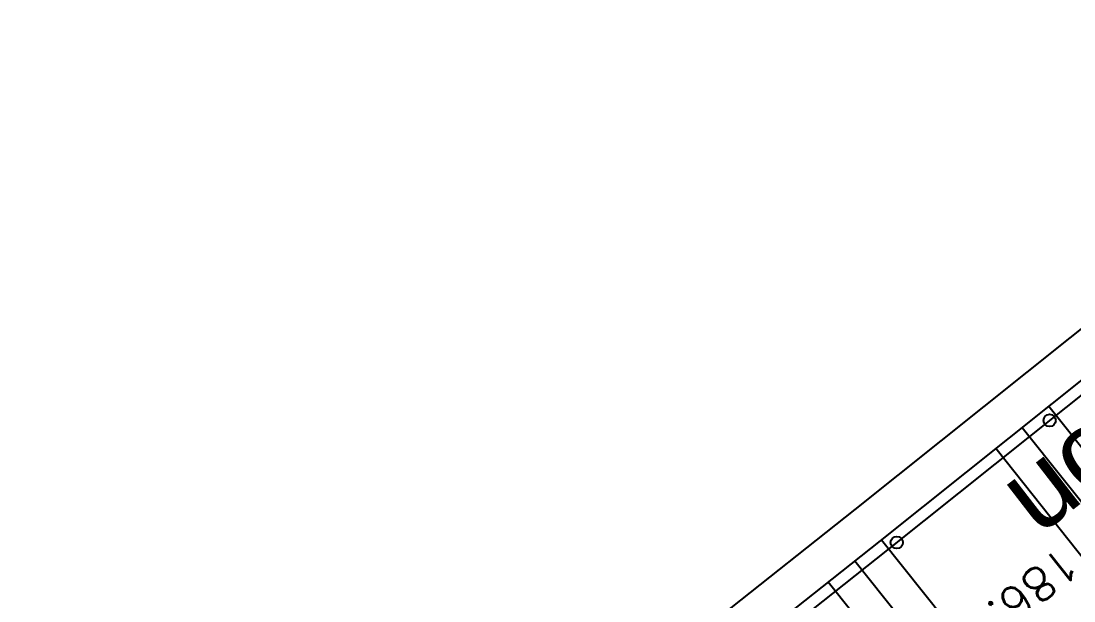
# Model space of a CAD drawing. Header units: centimetres. Extents: x 212517 to 243222, y -357108 to -330212.
# Drawn here: x 227978 to 229054, y -339232 to -338639 of the extents above; entities that cross this region are included whole.
import ezdxf
from ezdxf.enums import TextEntityAlignment as Align

# ---------------------------------------------------------------- set-up
doc = ezdxf.new("R2010")
doc.units = ezdxf.units.CM
doc.layers.get('0').update_dxf_attribs({"color": 252})
for name, color, linetype in [('Fond topo - BAT_ANN', 252, 'Continuous'), ('Fond topo - CLO_LEG', 252, 'Continuous'), ('Fond topo - CLO_MUR', 252, 'Continuous'), ('Fond topo - VOI_NOM', 252, 'Continuous'), ('Fond topo - Z_500', 252, 'Continuous'), ('prlm-VRD', 2, 'Continuous')]:
    doc.layers.add(name, color=color, linetype=linetype)
for name, color, linetype, plot in [('Fond topo - N', 252, 'Continuous', False), ('Fond topo - NCACHE', 252, 'Continuous', False), ('Fond topo - ZCACHE', 252, 'Continuous', False)]:
    doc.layers.add(name, color=color, linetype=linetype, plot=plot)
doc.layers.add('Fond topo - P', color=252, linetype='Continuous', lineweight=50)
doc.styles.add('2000_ARIAL', font='arial.ttf', dxfattribs={"height": 0.4})
doc.styles.add('SIMPLEX', font='simplex_.ttf', dxfattribs={"height": 1.25})

# ---------------------------------------------------------------- blocks, each defined once
blk = doc.blocks.new('CLOLEG')
at = {"ltscale": 2}
blk.add_circle((0, 0), 0.0625, dxfattribs=at)
blk = doc.blocks.new('PTOPO')
at = {"layer": 'Fond topo - NCACHE', "style": 'SIMPLEX'}
blk.add_attdef('MAT', text='', height=0.34, dxfattribs=at).set_placement((0.1, -0.1), align=Align.TOP_LEFT)
at = {"layer": 'Fond topo - ZCACHE', "style": 'SIMPLEX'}
blk.add_attdef('ALT', (0.1, 0.1), '', height=0.34, dxfattribs=at)
blk = doc.blocks.new('A$C1F970F0F')
at = {"layer": 'Fond topo - BAT_ANN', "ltscale": 2, "flags": 128}
for points in [[(2309.3, 10763.1), (2470.5, 10458.2)], [(2278.4, 10746.7), (2439.5, 10441.9)], [(2248.1, 10730.7), (2408.5, 10425.6)], [(2115.6, 10660.5), (2276.5, 10355.8)], [(2084.8, 10644.4), (2245.8, 10339.6)], [(2054.1, 10628.3), (2215.2, 10323.4)]]:
    blk.add_lwpolyline(points, dxfattribs=at)
at = {"layer": 'Fond topo - CLO_LEG', "ltscale": 2, "flags": 128}
blk.add_lwpolyline([(4609.4, 11957), (4313.6, 11805.3), (3690.8, 11478.3), (3317.2, 11283.1), (2119.9, 10649.2), (1656.5, 10405.7), (1067.9, 10093.2), (664, 9880.4), (-27.7, 9513.1)], dxfattribs=at)
at = {"layer": 'Fond topo - CLO_MUR', "ltscale": 2, "flags": 128}
for points in [[(5465.5, 12474.2), (5466.2, 12470.8), (5485, 12432.1), (5147.2, 12256.6), (4706.3, 12020.8), (4308, 11815.9), (3685.3, 11488.9), (3311.6, 11293.8), (2114.3, 10659.8), (1650.9, 10416.3), (1062.3, 10103.9), (658.4, 9891), (-44.7, 9517.7), (-233, 9410.6), (-267.4, 9403), (-656.6, 9198.9), (-849.8, 9090.1), (-1204.1, 8870.4), (-1365.5, 8744.3), (-1532.8, 8598.7), (-1971.5, 8154)], [(-281.6, 9441.8), (-281.6, 9441.8), (-247.9, 9449.3), (-64.4, 9553.6), (639.2, 9927.3), (1043.1, 10140.1), (1631.7, 10452.6), (2095.1, 10696.1), (3292.5, 11330.1), (3666.3, 11525.2), (4289.1, 11852.3), (4687.6, 12057.2), (5128.1, 12292.9), (5430.7, 12450.1), (5424.4, 12463)]]:
    blk.add_lwpolyline(points, dxfattribs=at)
at = {"layer": 'Fond topo - CLO_LEG', "ltscale": 2, "xscale": 100, "yscale": 100, "zscale": 100, "rotation": 207.8990137773207}
for p in [(2307.4, 10748.5), (2130.6, 10654.9)]:
    blk.add_blockref('CLOLEG', p, dxfattribs=at)
at = {"layer": 'Fond topo - P', "ltscale": 2}
ref = blk.add_blockref('PTOPO', (2227.2, 10535.7), dxfattribs=dict(at, xscale=99.99999999999996, yscale=99.99999999999996, zscale=99.99999999999996, rotation=207.9012066095074))
ref.add_attrib('MAT', '3085', dxfattribs={"layer": 'Fond topo - N', "color": 0, "ltscale": 2, "height": 34, "rotation": 207.9012, "style": 'SIMPLEX'}).set_placement((2213.7, 10539.9), align=Align.TOP_LEFT)
ref.add_attrib('ALT', '186.68', (2296.3, 10621.5), dxfattribs={"layer": 'Fond topo - Z_500', "color": 0, "ltscale": 2, "height": 34, "rotation": 207.9012, "style": 'SIMPLEX'})
at = {"layer": 'Fond topo - VOI_NOM', "style": '2000_ARIAL'}
blk.add_text('Chemin  du  Grapillon', height=80, rotation=206.9577, dxfattribs=at).set_placement((3209.1, 11178.5))

msp = doc.modelspace()

# ---------------------------------------------------------------- block references
at = {"layer": 'prlm-VRD', "rotation": 10.72360141139323}
msp.add_blockref('A$C1F970F0F', (228762.2, -350037.5), dxfattribs=at)

doc.saveas('drawing.dxf')
